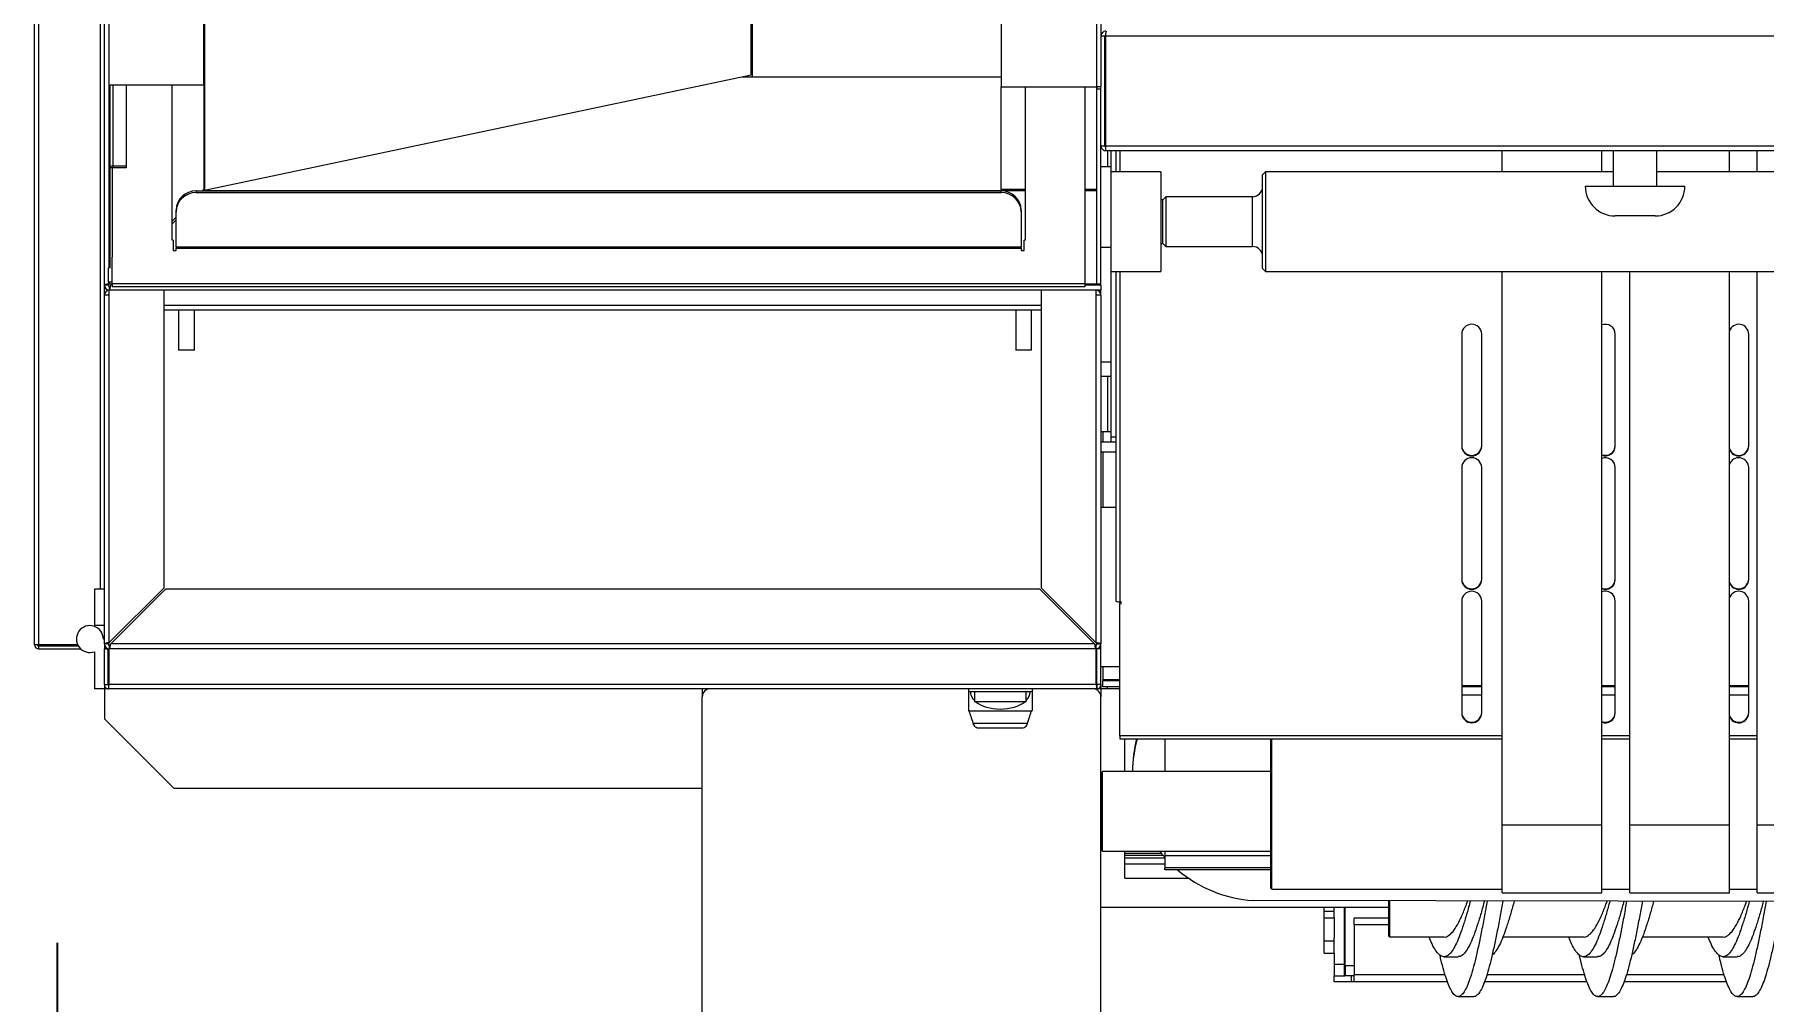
# Model space of a CAD drawing. Extents: x -2187 to 96136, y -11110 to 52208.
# Drawn here: x 15057 to 15924, y 15647 to 16132 of the extents above; entities that cross this region are included whole.
import ezdxf

# ---------------------------------------------------------------- set-up
doc = ezdxf.new("R2010")
doc.units = 0
doc.header["$LTSCALE"] = 1000
doc.header["$MEASUREMENT"] = 0
doc.styles.get("Standard").update_dxf_attribs({"font": 'gbenor.shx', "bigfont": 'gbcbig.shx'})
doc.dimstyles.new('ISO-25', dxfattribs={"dimscale": 70, "dimtxt": 2.5, "dimasz": 2.5, "dimexe": 1.25, "dimexo": 0.625, "dimtad": 1, "dimtxsty": 'Standard', "dimcen": 2.5, "dimadec": 0, "dimazin": 0, "dimtfac": 1, "dimtmove": 0, "dimatfit": 3, "dimfxl": 0, "dimarcsym": 0})

# ---------------------------------------------------------------- blocks, each defined once
blk = doc.blocks.new('*D92')
at = {"color": 0, "lineweight": -2}
for p, q in [((15068.07, 15676.64), (15068.07, 14891.35)), ((19568.07, 15676.64), (19568.07, 14891.35)), ((19393.07, 14978.85), (15243.07, 14978.85))]:
    blk.add_line(p, q, dxfattribs=at)
at = {"color": 0}
for points in [[(15243.07, 15008.02), (15243.07, 14949.69), (15068.07, 14978.85)], [(19393.07, 15008.02), (19393.07, 14949.69), (19568.07, 14978.85)]]:
    blk.add_solid(points, dxfattribs=at)
at = {"layer": 'Defpoints', "color": 0}
for p in [(15068.07, 15720.39), (19568.07, 15720.39), (15068.07, 14978.85)]:
    blk.add_point(p, dxfattribs=at)
at = {"color": 0, "insert": (17315.53, 15110.1), "char_height": 175, "attachment_point": 5}
blk.add_mtext('4500', dxfattribs=at)

msp = doc.modelspace()

# ---------------------------------------------------------------- linework, layer by layer
at = {"color": 7, "linetype": 'Continuous', "lineweight": 15}
for p, q in [((15091.787, 16006.603), (15091.787, 16861.603)), ((15056.787, 15826.103), (15056.787, 16842.103)), ((15058.787, 16842.103), (15058.787, 15826.103)), ((15141.787, 16107.103), (15141.787, 16813.396)), ((15541.787, 16813.603), (15541.787, 16106.103)), ((15589.587, 16813.603), (15589.587, 16106.103)), ((15591.787, 16813.603), (15591.787, 16106.103)), ((15142.092, 16420.766), (15142.092, 16054.103)), ((15416.29, 16112.103), (15416.29, 16420.766)), ((15416.787, 16420.766), (15416.787, 16111.197)), ((15593.787, 16131.603), (15591.787, 16131.603)), ((15593.787, 16076.603), (15593.787, 16131.603)), ((19035.434, 16131.603), (15594.141, 16131.603)), ((15594.141, 16131.603), (15594.141, 16076.603)), ((15416.29, 16112.103), (15142.092, 16054.103)), ((15411.861, 16111.166), (15541.787, 16111.166)), ((15412.007, 16111.197), (15541.787, 16111.197)), ((15412.007, 16111.197), (15416.787, 16111.197)), ((15094.787, 16107.103), (15141.787, 16107.103)), ((15094.787, 16015.143), (15094.787, 16107.103)), ((15102.787, 16107.103), (15102.787, 16066.426)), ((15125.787, 16029.192), (15125.787, 16107.103)), ((15141.787, 16107.103), (15141.787, 16054.81)), ((15541.787, 16106.103), (15589.587, 16106.103)), ((15541.787, 16054.603), (15541.787, 16106.103)), ((15553.787, 16106.103), (15553.787, 16029.192)), ((15583.787, 16106.103), (15583.787, 16007.285)), ((15591.787, 16106.103), (15589.587, 16106.103)), ((15589.787, 16106.103), (15589.787, 16105.103)), ((15589.787, 16007.103), (15589.787, 16105.103)), ((15589.787, 16105.103), (15591.787, 16105.103)), ((15591.787, 16105.103), (15591.787, 16106.103)), ((15591.787, 16007.103), (15591.787, 16105.103)), ((15591.787, 16076.603), (15593.787, 16076.603)), ((15594.141, 16076.603), (19035.434, 16076.603)), ((19035.287, 16074.103), (15594.287, 16074.103)), ((15596.787, 16074.103), (15596.787, 16066.057)), ((15599.325, 16074.103), (15599.325, 16063.557)), ((15793.08, 16063.557), (15793.08, 16074.103)), ((15843.08, 16063.557), (15843.08, 16074.103)), ((15848.787, 16074.103), (15848.787, 16056.377)), ((15870.787, 16056.377), (15870.787, 16074.103)), ((15907.08, 16063.557), (15907.08, 16074.103)), ((15921.08, 16063.557), (15921.08, 16074.103)), ((15095.787, 16065.55), (15094.787, 16065.55)), ((15095.787, 16065.55), (15095.787, 16020.752)), ((15102.787, 16066.426), (15095.987, 16066.426)), ((15095.987, 16065.462), (15095.987, 16066.426)), ((15102.787, 16065.462), (15095.987, 16065.462)), ((15102.787, 16066.426), (15102.787, 16065.462)), ((15596.787, 16066.057), (15591.787, 16066.057)), ((15596.787, 16066.057), (15596.787, 16025.777)), ((15621.787, 16063.557), (15596.787, 16063.557)), ((15621.787, 16063.557), (15621.787, 16062.635)), ((15621.787, 16062.635), (15621.787, 16013.557)), ((15674.387, 16063.557), (15672.887, 16062.057)), ((15672.887, 16015.057), (15672.887, 16062.057)), ((15848.787, 16063.557), (15674.387, 16063.557)), ((15674.387, 16063.557), (15674.387, 16013.557)), ((15834.787, 16056.377), (15884.787, 16056.377)), ((18758.787, 16063.557), (15870.787, 16063.557)), ((15137.787, 16053.927), (15137.787, 16053.09)), ((15137.787, 16053.927), (15541.787, 16053.927)), ((15137.787, 16053.09), (15541.787, 16053.09)), ((15140.904, 16053.927), (15141.787, 16054.81)), ((15141.787, 16054.103), (15141.787, 16054.81)), ((15142.494, 16054.103), (15141.787, 16054.103)), ((15142.494, 16054.103), (15142.318, 16053.927)), ((15142.494, 16054.103), (15553.787, 16054.103)), ((15553.787, 16054.603), (15541.787, 16054.603)), ((15541.787, 16054.603), (15541.787, 16054.103)), ((15541.787, 16053.09), (15541.787, 16053.927)), ((15589.587, 16054.603), (15583.787, 16054.603)), ((15583.787, 16054.103), (15589.787, 16054.103)), ((15589.587, 16054.603), (15589.787, 16054.603)), ((15622.887, 16049.557), (15621.787, 16049.557)), ((15624.387, 16051.057), (15622.887, 16049.557)), ((15622.887, 16027.557), (15622.887, 16049.557)), ((15667.887, 16051.057), (15624.387, 16051.057)), ((15624.387, 16051.057), (15624.387, 16026.057)), ((15125.787, 16038.81), (15127.787, 16040.81)), ((15127.787, 16039.396), (15125.787, 16037.396)), ((15127.787, 16043.487), (15127.787, 16044.324)), ((15127.787, 16025.673), (15127.787, 16043.487)), ((15551.787, 16044.324), (15551.787, 16043.487)), ((15551.787, 16043.487), (15551.787, 16025.673)), ((15869.787, 16041.377), (15849.787, 16041.377)), ((15126.287, 16029.192), (15125.787, 16029.192)), ((15126.287, 16029.192), (15126.287, 16023.978)), ((15126.287, 16023.978), (15127.787, 16023.978)), ((15551.787, 16025.673), (15127.787, 16025.673)), ((15127.787, 16025.673), (15127.787, 16025.293)), ((15127.787, 16023.978), (15127.787, 16025.293)), ((15127.787, 16025.293), (15551.787, 16025.293)), ((15551.787, 16025.293), (15551.787, 16025.673)), ((15551.787, 16025.293), (15551.787, 16023.978)), ((15551.787, 16023.978), (15553.287, 16023.978)), ((15553.287, 16023.978), (15553.287, 16029.192)), ((15553.787, 16029.192), (15553.287, 16029.192)), ((15591.787, 16025.777), (15596.787, 16025.777)), ((15596.787, 16025.777), (15596.787, 15968.214)), ((15621.787, 16027.557), (15622.887, 16027.557)), ((15622.887, 16027.557), (15624.387, 16026.057)), ((15624.387, 16026.057), (15667.887, 16026.057)), ((15093.787, 16015.3), (15093.787, 16008.308)), ((15095.787, 16007.285), (15095.787, 16020.752)), ((15596.787, 16013.557), (15621.787, 16013.557)), ((15599.325, 16013.557), (15599.325, 15848.041)), ((15672.887, 16015.057), (15674.387, 16013.557)), ((15674.387, 16013.557), (18961.387, 16013.557)), ((15793.08, 15735.621), (15793.08, 16013.557)), ((15843.08, 15735.621), (15843.08, 16013.557)), ((15857.08, 15735.621), (15857.08, 16013.557)), ((15907.08, 15735.621), (15907.08, 16013.557)), ((15921.08, 15735.621), (15921.08, 16013.557)), ((15093.787, 16006.603), (15091.787, 16006.603)), ((15091.787, 16001.603), (15091.787, 16006.603)), ((15093.787, 16008.308), (15095.787, 16008.308)), ((15094.462, 16007.485), (15094.287, 16007.31)), ((15094.287, 16006.103), (15094.287, 16004.103)), ((15094.287, 16001.603), (15094.287, 16004.103)), ((15121.787, 16004.103), (15094.287, 16004.103)), ((15094.994, 16006.603), (15095.494, 16007.103)), ((15095.548, 16007.157), (15095.494, 16007.103)), ((15095.787, 16007.103), (15095.494, 16007.103)), ((15583.787, 16007.285), (15095.787, 16007.285)), ((15095.787, 16007.285), (15095.787, 16005.839)), ((15583.787, 16005.839), (15095.787, 16005.839)), ((15121.787, 15854.81), (15121.787, 16004.103)), ((15561.787, 16004.103), (15121.787, 16004.103)), ((15589.287, 16004.103), (15561.787, 16004.103)), ((15561.787, 16004.103), (15561.787, 15854.81)), ((15583.787, 16007.285), (15583.787, 16005.839)), ((15591.787, 16007.103), (15583.787, 16007.103)), ((15589.287, 16004.103), (15589.287, 16001.603)), ((15591.787, 16004.103), (15589.287, 16004.103)), ((15591.787, 16006.603), (15591.787, 16007.103)), ((15591.787, 16006.603), (15591.787, 16004.103)), ((15591.787, 16001.603), (15591.787, 16004.103)), ((15091.787, 15826.603), (15091.787, 16001.603)), ((15094.287, 16001.603), (15091.787, 16001.603)), ((15094.287, 15827.31), (15094.287, 16001.603)), ((15589.287, 16001.603), (15589.287, 15827.31)), ((15591.787, 16001.603), (15589.287, 16001.603)), ((15591.787, 16001.603), (15591.787, 15826.603)), ((15561.787, 15994.103), (15121.787, 15994.103)), ((15129.037, 15994.103), (15129.037, 15974.103)), ((15137.037, 15974.103), (15137.037, 15994.103)), ((15549.037, 15994.103), (15549.037, 15974.103)), ((15557.037, 15974.103), (15557.037, 15994.103)), ((15772.825, 15982.066), (15772.825, 15925.932)), ((15782.825, 15925.932), (15782.825, 15982.066)), ((15849.825, 15925.932), (15849.825, 15982.066)), ((15916.825, 15925.932), (15916.825, 15982.066)), ((15137.037, 15974.103), (15129.037, 15974.103)), ((15557.037, 15974.103), (15549.037, 15974.103)), ((15591.787, 15968.214), (15596.787, 15968.214)), ((15591.787, 15960.988), (15596.787, 15960.988)), ((15596.787, 15968.214), (15596.787, 15960.988)), ((15596.787, 15960.988), (15596.787, 15930.603)), ((15595.087, 15933.103), (15591.787, 15933.103)), ((15591.787, 15928.103), (15599.325, 15928.103)), ((15592.787, 15933.103), (15592.787, 15928.103)), ((15596.787, 15933.103), (15595.087, 15933.103)), ((15596.787, 15930.603), (15596.787, 15928.103)), ((15591.787, 15923.103), (15599.325, 15923.103)), ((15592.787, 15923.103), (15592.787, 15895.103)), ((15772.825, 15915.099), (15772.825, 15858.965)), ((15782.825, 15858.965), (15782.825, 15915.099)), ((15849.825, 15858.965), (15849.825, 15915.099)), ((15916.825, 15858.965), (15916.825, 15915.099)), ((15599.325, 15895.103), (15591.787, 15895.103)), ((15086.787, 15854.103), (15086.787, 15836.103)), ((15091.787, 15854.103), (15086.787, 15854.103)), ((15121.787, 15854.81), (15094.287, 15827.31)), ((15094.994, 15826.603), (15122.494, 15854.103)), ((15561.08, 15854.103), (15122.494, 15854.103)), ((15561.08, 15854.103), (15588.58, 15826.603)), ((15589.287, 15827.31), (15561.787, 15854.81)), ((15601.975, 15847.711), (15601.225, 15847.711)), ((15601.975, 15846.972), (15601.975, 15847.711)), ((15772.825, 15848.132), (15772.825, 15791.998)), ((15782.825, 15791.998), (15782.825, 15848.132)), ((15849.825, 15791.998), (15849.825, 15848.132)), ((15916.825, 15791.998), (15916.825, 15848.132)), ((15601.325, 15847.233), (15601.325, 15846.972)), ((15601.975, 15847.233), (15601.325, 15847.233)), ((15601.325, 15846.972), (15601.975, 15846.972)), ((15601.325, 15780.574), (15601.325, 15846.972)), ((15086.787, 15836.103), (15086.787, 15835.467)), ((15086.787, 15836.103), (15091.787, 15836.103)), ((15058.287, 15826.103), (15056.787, 15826.103)), ((15058.787, 15826.103), (15058.287, 15826.103)), ((15078.491, 15826.103), (15058.787, 15826.103)), ((15058.787, 15825.603), (15058.787, 15824.103)), ((15058.787, 15825.603), (15078.766, 15825.603)), ((15058.787, 15824.103), (15080.003, 15824.103)), ((15086.787, 15822.739), (15086.787, 15804.103)), ((15091.787, 15829.103), (15091.287, 15829.103)), ((15091.787, 15826.603), (15091.787, 15824.103)), ((15093.787, 15826.603), (15091.787, 15826.603)), ((15091.787, 15806.203), (15091.787, 15824.103)), ((15091.787, 15824.103), (15093.787, 15824.103)), ((15093.787, 15806.203), (15093.787, 15824.103)), ((15589.434, 15824.103), (15094.141, 15824.103)), ((15094.141, 15806.203), (15094.141, 15824.103)), ((15094.287, 15826.103), (15094.287, 15824.103)), ((15588.58, 15826.603), (15094.994, 15826.603)), ((15589.287, 15826.103), (15589.287, 15824.103)), ((15589.434, 15806.203), (15589.434, 15824.103)), ((15589.787, 15826.603), (15591.787, 15826.603)), ((15589.787, 15806.203), (15589.787, 15824.103)), ((15591.787, 15824.103), (15589.787, 15824.103)), ((15591.787, 15824.103), (15591.787, 15826.603)), ((15591.787, 15806.203), (15591.787, 15824.103)), ((15601.325, 15815.103), (15591.787, 15815.103)), ((15592.787, 15815.103), (15592.787, 15808.603)), ((15091.787, 15804.103), (15086.787, 15804.103)), ((15091.787, 15806.203), (15091.787, 15804.103)), ((15091.787, 15806.203), (15093.787, 15806.203)), ((15091.787, 15804.103), (15091.787, 15789.103)), ((15093.887, 15804.103), (15091.787, 15804.103)), ((15093.887, 15806.103), (15093.887, 15804.103)), ((15589.687, 15804.103), (15093.887, 15804.103)), ((15589.434, 15806.203), (15094.141, 15806.203)), ((15391.787, 15804.103), (15391.787, 15800.103)), ((15525.287, 15804.103), (15525.287, 15802.603)), ((15557.287, 15804.103), (15557.287, 15802.603)), ((15589.687, 15806.103), (15589.687, 15804.103)), ((15591.787, 15804.103), (15589.687, 15804.103)), ((15591.787, 15806.203), (15589.787, 15806.203)), ((15591.787, 15806.203), (15591.787, 15804.103)), ((15601.325, 15804.103), (15591.787, 15804.103)), ((15591.787, 15804.103), (15591.787, 15800.103)), ((15592.787, 15808.603), (15592.787, 15808.103)), ((15592.787, 15805.103), (15592.787, 15808.103)), ((15601.325, 15808.103), (15592.787, 15808.103)), ((15601.325, 15805.103), (15592.787, 15805.103)), ((15782.825, 15805.103), (15772.825, 15805.103)), ((15849.825, 15805.103), (15843.08, 15805.103)), ((15916.825, 15805.103), (15907.08, 15805.103)), ((15391.787, 15584.103), (15391.787, 15800.103)), ((15557.287, 15802.603), (15525.287, 15802.603)), ((15525.287, 15802.603), (15525.287, 15793.219)), ((15528.287, 15802.603), (15528.287, 15797.603)), ((15554.287, 15797.603), (15528.287, 15797.603)), ((15554.287, 15797.603), (15554.287, 15802.603)), ((15557.287, 15802.603), (15557.287, 15793.219)), ((15591.787, 15584.103), (15591.787, 15800.103)), ((15126.787, 15754.103), (15091.787, 15789.103)), ((15525.524, 15793.103), (15525.487, 15793.103)), ((15525.524, 15793.103), (15557.05, 15793.103)), ((15527.566, 15786.927), (15555.009, 15786.927)), ((15557.087, 15793.103), (15557.05, 15793.103)), ((15530.598, 15784.504), (15551.977, 15784.504)), ((15601.325, 15780.574), (15601.325, 15779.004)), ((15601.325, 15779.004), (15793.08, 15779.004)), ((15603.787, 15762.603), (15603.787, 15779.004)), ((15623.787, 15779.004), (15623.787, 15762.603)), ((15677.087, 15725.004), (15677.087, 15779.004)), ((15677.587, 15724.776), (15677.587, 15779.004)), ((15843.08, 15779.004), (15857.08, 15779.004)), ((15907.08, 15779.004), (15921.08, 15779.004)), ((15592.587, 15762.603), (15592.087, 15762.103)), ((15592.087, 15733.689), (15592.087, 15762.103)), ((15677.087, 15762.603), (15592.587, 15762.603)), ((15592.587, 15733.461), (15592.587, 15762.603)), ((15607.64, 15762.904), (15607.64, 15762.603)), ((15391.787, 15754.103), (15126.787, 15754.103)), ((15592.087, 15755.103), (15591.787, 15755.103)), ((15843.08, 15735.621), (15793.08, 15735.621)), ((15793.08, 15701.74), (15793.08, 15735.621)), ((15843.08, 15701.74), (15843.08, 15735.621)), ((15907.08, 15735.621), (15857.08, 15735.621)), ((15857.08, 15701.74), (15857.08, 15735.621)), ((15907.08, 15701.74), (15907.08, 15735.621)), ((15971.08, 15735.621), (15921.08, 15735.621)), ((15921.08, 15701.74), (15921.08, 15735.621)), ((15591.787, 15730.103), (15592.087, 15730.103)), ((15592.087, 15723.103), (15592.087, 15733.689)), ((15592.587, 15722.603), (15592.587, 15733.461)), ((15592.087, 15723.103), (15592.587, 15722.603)), ((15592.587, 15722.603), (15677.087, 15722.603)), ((15603.787, 15721.58), (15603.787, 15722.603)), ((15603.787, 15720.677), (15603.787, 15721.58)), ((15603.787, 15719.369), (15603.787, 15720.677)), ((15603.787, 15716.206), (15603.787, 15719.369)), ((15623.787, 15722.603), (15623.787, 15720.25)), ((15623.787, 15720.25), (15623.787, 15714.313)), ((15677.087, 15704.103), (15677.087, 15725.004)), ((15677.587, 15703.603), (15677.587, 15724.776)), ((15603.787, 15709.076), (15603.787, 15716.206)), ((15603.787, 15709.076), (15635.73, 15709.076)), ((15677.087, 15714.313), (15623.787, 15714.313)), ((15623.787, 15713.253), (15623.787, 15714.313)), ((15677.087, 15713.253), (15623.787, 15713.253)), ((15677.087, 15704.103), (15677.587, 15703.603)), ((15677.587, 15703.603), (15793.08, 15703.603)), ((15793.08, 15701.74), (15843.08, 15701.74)), ((15843.08, 15703.603), (15857.08, 15703.603)), ((15857.08, 15701.74), (15907.08, 15701.74)), ((15907.08, 15703.603), (15921.08, 15703.603)), ((15921.08, 15701.74), (15971.08, 15701.74)), ((15591.787, 15694.603), (15736.087, 15694.603)), ((17240.224, 15695.167), (15668.101, 15697.841)), ((15703.787, 15692.511), (15703.787, 15694.603)), ((15703.787, 15692.511), (15708.787, 15692.511)), ((15703.787, 15689.167), (15703.787, 15692.511)), ((15708.787, 15692.511), (15708.787, 15694.603)), ((15708.787, 15689.167), (15708.787, 15692.511)), ((15713.787, 15694.603), (15713.787, 15665.998)), ((15736.087, 15697.725), (15736.087, 15680.103)), ((15736.587, 15697.725), (15736.587, 15679.603)), ((15703.787, 15689.167), (15708.787, 15689.167)), ((15703.787, 15677.624), (15703.787, 15689.167)), ((15708.787, 15689.167), (15708.787, 15679.075)), ((15736.087, 15689.106), (15718.787, 15689.106)), ((15718.787, 15685.606), (15718.787, 15689.106)), ((15718.787, 15685.606), (15718.787, 15660.606)), ((15703.787, 15677.624), (15708.787, 15677.624)), ((15703.787, 15671.452), (15703.787, 15677.624)), ((15708.787, 15677.624), (15708.787, 15679.075)), ((15708.787, 15671.452), (15708.787, 15677.624)), ((15736.087, 15680.103), (15736.587, 15679.603)), ((15736.587, 15679.603), (15763.955, 15679.603)), ((15793.468, 15679.603), (15833.955, 15679.603)), ((15863.468, 15679.603), (15903.955, 15679.603)), ((15703.787, 15671.452), (15708.787, 15671.452)), ((15708.787, 15671.452), (15708.787, 15665.998)), ((15708.787, 15665.998), (15713.787, 15665.998)), ((15708.787, 15665.998), (15708.787, 15660.103)), ((15713.787, 15665.998), (15713.787, 15660.103)), ((15763.954, 15669.679), (15771.012, 15669.679)), ((15833.954, 15669.679), (15841.012, 15669.679)), ((15903.954, 15669.679), (15911.012, 15669.679)), ((15708.787, 15657.106), (15708.787, 15660.103)), ((15708.787, 15660.103), (15713.787, 15660.103)), ((15717.287, 15657.106), (15708.787, 15657.106)), ((15713.787, 15660.126), (15714.117, 15660.106)), ((15717.287, 15660.106), (15713.787, 15660.106)), ((15718.787, 15665.103), (15714.287, 15665.103)), ((15717.287, 15660.106), (15717.287, 15657.106)), ((15718.787, 15660.106), (15717.287, 15660.106)), ((15718.787, 15660.103), (15717.287, 15660.103)), ((15718.787, 15657.106), (15717.287, 15657.106)), ((15718.787, 15657.106), (15718.787, 15660.606)), ((15765.665, 15657.106), (15718.787, 15657.106)), ((15835.665, 15657.106), (15784.233, 15657.106)), ((15905.665, 15657.106), (15854.233, 15657.106)), ((15771.012, 15649.679), (15778.897, 15649.679)), ((15841.012, 15649.679), (15848.897, 15649.679)), ((15911.012, 15649.679), (15918.897, 15649.679))]:
    msp.add_line(p, q, dxfattribs=at)
at = {"color": 8, "linetype": 'Continuous', "lineweight": 15}
for p, q in [((15094.287, 16015.143), (15094.287, 16860.896)), ((15089.787, 15854.103), (15089.787, 16842.103)), ((15095.987, 16107.103), (15095.987, 16066.426)), ((15589.587, 16106.103), (15589.587, 16054.603)), ((15595.087, 16074.103), (15595.087, 16066.057)), ((15601.225, 16074.103), (15601.225, 16063.557)), ((15667.887, 16026.057), (15667.887, 16051.057)), ((15601.225, 16013.557), (15601.225, 15847.711)), ((15094.287, 16007.31), (15094.287, 16007.585)), ((15095.787, 16006.603), (15094.994, 16006.603)), ((15591.787, 16006.603), (15583.787, 16006.603)), ((15561.787, 15996.503), (15121.787, 15996.503)), ((15595.087, 15960.988), (15595.087, 15933.103)), ((15596.787, 15930.603), (15599.325, 15930.603)), ((15601.325, 15808.603), (15592.787, 15808.603)), ((15594.987, 15805.103), (15594.987, 15804.103)), ((15782.825, 15805.603), (15772.825, 15805.603)), ((15849.825, 15805.603), (15843.08, 15805.603)), ((15916.825, 15805.603), (15907.08, 15805.603)), ((15782.825, 15800.995), (15772.825, 15800.995)), ((15849.825, 15800.995), (15843.08, 15800.995)), ((15916.825, 15800.995), (15907.08, 15800.995)), ((15793.08, 15780.574), (15601.325, 15780.574)), ((15857.08, 15780.574), (15843.08, 15780.574)), ((15921.08, 15780.574), (15907.08, 15780.574)), ((15603.787, 15721.58), (15622.105, 15721.58)), ((15603.787, 15720.677), (15622.856, 15720.677)), ((15603.787, 15719.369), (15623.787, 15719.369)), ((15677.087, 15720.25), (15623.787, 15720.25)), ((15603.787, 15716.206), (15623.787, 15716.206)), ((15714.287, 15665.103), (15714.287, 15694.603)), ((15736.087, 15685.606), (15718.787, 15685.606)), ((15714.287, 15665.103), (15714.287, 15660.106)), ((15764.489, 15660.606), (15718.787, 15660.606)), ((15834.489, 15660.606), (15785.42, 15660.606)), ((15904.489, 15660.606), (15855.42, 15660.606))]:
    msp.add_line(p, q, dxfattribs=at)
at = {"color": 7, "linetype": 'Continuous', "lineweight": 15, "flags": 128}
for points in [[(15095.987, 16065.462), (15095.948, 16065.46), (15095.911, 16065.455), (15095.876, 16065.446), (15095.846, 16065.434), (15095.821, 16065.419), (15095.802, 16065.403), (15095.791, 16065.385), (15095.787, 16065.366)], [(15093.787, 16008.308), (15093.835, 16008.073), (15093.978, 16007.847), (15094.209, 16007.638), (15094.519, 16007.456), (15094.898, 16007.306), (15095.331, 16007.195), (15095.787, 16007.128)], [(15621.286, 15722.603), (15622.051, 15721.647), (15623.787, 15719.603)]]:
    msp.add_lwpolyline(points, dxfattribs=at)
at = {"color": 7, "linetype": 'Continuous', "lineweight": 15}
for centre, radius, start, end in [((15095.957, 16062.358), 4.068, 89.567171, 106.704834), ((15667.887, 16056.057), 5, 270, 0), ((15849.787, 16056.377), 15, 180, 270), ((15869.787, 16056.377), 15, 270, 0), ((15137.593, 16044.121), 9.808, 88.863289, 178.816288), ((15137.593, 16043.284), 9.808, 88.863289, 178.816288), ((15541.982, 16044.121), 9.808, 1.183712, 91.136711), ((15541.982, 16043.284), 9.808, 1.183712, 91.136711), ((15667.887, 16021.057), 5, 0, 90), ((15094.287, 16006.603), 2.5, 180, 270), ((15094.287, 16001.603), 2.5, 90, 180), ((15094.287, 16006.603), 0.5, 180, 270), ((15589.287, 16001.603), 2.5, 0, 90), ((15094.287, 16001.603), 0.5, 90, 180), ((15589.287, 16001.603), 0.5, 0, 90), ((15777.825, 15982.008), 5, 0.668432, 179.331568), ((15844.83, 15982.002), 4.995, 0.740265, 110.509165), ((15911.818, 15981.998), 5.007, 0.773374, 161.134015), ((15777.825, 15926.251), 5, 180.668432, 359.331568), ((15777.825, 15925.99), 5, 180.668432, 359.331568), ((15844.83, 15926.257), 4.995, 249.490835, 359.259735), ((15844.84, 15925.982), 4.985, 249.32244, 359.428131), ((15911.818, 15926.26), 5.007, 198.865985, 359.226626), ((15911.818, 15926), 5.007, 198.865985, 359.226626), ((15777.825, 15915.041), 5, 0.668432, 179.331568), ((15844.83, 15915.035), 4.995, 0.740265, 110.509165), ((15911.818, 15915.032), 5.007, 0.773374, 161.134015), ((15777.825, 15859.284), 5, 180.668432, 359.331568), ((15777.825, 15859.023), 5, 180.668432, 359.331568), ((15844.83, 15859.29), 4.995, 249.490835, 359.259735), ((15844.84, 15859.015), 4.985, 249.32244, 359.428131), ((15911.818, 15859.293), 5.007, 198.865985, 359.226626), ((15911.818, 15859.033), 5.007, 198.865985, 359.226626), ((15600.765, 15850.694), 3.018, 241.518387, 278.779461), ((15777.825, 15848.074), 5, 0.668432, 179.331568), ((15844.83, 15848.068), 4.995, 0.740265, 110.509165), ((15911.818, 15848.065), 5.007, 0.773374, 161.134015), ((15084.537, 15829.103), 6.75, 0, 289.471221), ((15058.787, 15826.103), 2, 180, 270), ((15058.787, 15826.103), 0.5, 180, 270), ((15094.287, 15826.603), 2.5, 180, 270), ((15094.287, 15826.603), 0.5, 180, 270), ((15589.287, 15826.603), 2.5, 270, 0), ((15589.287, 15826.603), 0.5, 270, 0), ((15395.787, 15800.103), 4, 90, 180), ((15587.787, 15800.103), 4, 0, 90), ((15777.825, 15792.317), 5, 180.668432, 359.331568), ((15777.825, 15792.056), 5, 180.668432, 359.331568), ((15844.83, 15792.323), 4.995, 249.490835, 359.259735), ((15844.84, 15792.048), 4.985, 249.32244, 359.428131), ((15911.818, 15792.326), 5.007, 198.865985, 359.226626), ((15911.818, 15792.066), 5.007, 198.865985, 359.226626), ((15671.439, 15762.902), 63.798, 165.380376, 179.997846), ((15671.442, 15762.066), 63.802, 164.6045, 179.517666), ((15672.599, 15763.039), 65.353, 229.622654, 266.053019), ((15714.287, 15665.603), 0.5, 180, 270)]:
    msp.add_arc(centre, radius, start, end, dxfattribs=at)
for centre, major_axis, start_param, end_param in [((15541.287, 15802.603), (-15, 0), 0, 0.5223148), ((15541.287, 15802.603), (-15, 0), 0.6154797, 2.5261129), ((15541.287, 15802.603), (15, 0), -0.5223148, 0), ((15525.487, 15793.219), (-0.2, 0), 0, 1.5707963), ((15557.087, 15793.219), (0.2, 0), 4.712389, 6.2831853)]:
    msp.add_ellipse(centre, major_axis=major_axis, ratio=0.5773503, start_param=start_param, end_param=end_param, dxfattribs=at)
for points in [[(15594.287, 16134.103), (15593.96, 16134.066), (15593.304, 16133.99), (15592.478, 16133.412), (15591.9, 16132.586), (15591.825, 16131.931), (15591.787, 16131.603)], [(15594.141, 16131.603), (15594.182, 16131.931), (15594.266, 16132.586), (15594.391, 16133.412), (15594.516, 16133.99), (15594.599, 16134.066), (15594.641, 16134.103)], [(15594.287, 16132.103), (15594.222, 16132.096), (15594.091, 16132.081), (15593.925, 16131.965), (15593.81, 16131.8), (15593.795, 16131.669), (15593.787, 16131.603)], [(15591.787, 16076.603), (15591.825, 16076.276), (15591.9, 16075.62), (15592.478, 16074.794), (15593.304, 16074.216), (15593.96, 16074.141), (15594.287, 16074.103)], [(15593.787, 16076.603), (15593.795, 16076.538), (15593.81, 16076.407), (15593.925, 16076.241), (15594.091, 16076.126), (15594.222, 16076.111), (15594.287, 16076.103)], [(15594.287, 16074.103), (15594.275, 16074.141), (15594.251, 16074.216), (15594.214, 16074.794), (15594.177, 16075.62), (15594.153, 16076.276), (15594.141, 16076.603)], [(15094.287, 16007.31), (15094.222, 16007.251), (15094.091, 16007.134), (15093.925, 16006.957), (15093.81, 16006.78), (15093.795, 16006.662), (15093.787, 16006.603)], [(15094.287, 16006.103), (15094.346, 16006.111), (15094.464, 16006.126), (15094.641, 16006.241), (15094.818, 16006.407), (15094.935, 16006.538), (15094.994, 16006.603)], [(15094.287, 15827.31), (15094.222, 15827.251), (15094.091, 15827.134), (15093.925, 15826.957), (15093.81, 15826.78), (15093.795, 15826.662), (15093.787, 15826.603)], [(15094.287, 15826.103), (15094.346, 15826.111), (15094.464, 15826.126), (15094.641, 15826.241), (15094.818, 15826.407), (15094.935, 15826.538), (15094.994, 15826.603)], [(15588.58, 15826.603), (15588.639, 15826.538), (15588.757, 15826.407), (15588.934, 15826.241), (15589.11, 15826.126), (15589.228, 15826.111), (15589.287, 15826.103)], [(15589.787, 15826.603), (15589.78, 15826.662), (15589.765, 15826.78), (15589.649, 15826.957), (15589.484, 15827.134), (15589.353, 15827.251), (15589.287, 15827.31)], [(15091.787, 15806.203), (15091.819, 15805.928), (15091.882, 15805.378), (15092.368, 15804.684), (15093.062, 15804.198), (15093.612, 15804.135), (15093.887, 15804.103)], [(15093.787, 15806.203), (15093.789, 15806.19), (15093.792, 15806.164), (15093.815, 15806.131), (15093.848, 15806.108), (15093.874, 15806.105), (15093.887, 15806.103)], [(15093.887, 15804.103), (15093.908, 15804.135), (15093.951, 15804.198), (15094.014, 15804.684), (15094.077, 15805.378), (15094.12, 15805.928), (15094.141, 15806.203)], [(15093.887, 15806.103), (15093.908, 15806.105), (15093.951, 15806.108), (15094.014, 15806.131), (15094.077, 15806.164), (15094.12, 15806.19), (15094.141, 15806.203)], [(15589.434, 15806.203), (15589.455, 15805.928), (15589.497, 15805.378), (15589.56, 15804.684), (15589.624, 15804.198), (15589.666, 15804.135), (15589.687, 15804.103)], [(15589.434, 15806.203), (15589.455, 15806.19), (15589.497, 15806.164), (15589.56, 15806.131), (15589.624, 15806.108), (15589.666, 15806.105), (15589.687, 15806.103)], [(15589.687, 15804.103), (15589.962, 15804.135), (15590.513, 15804.198), (15591.207, 15804.684), (15591.693, 15805.378), (15591.756, 15805.928), (15591.787, 15806.203)], [(15589.687, 15806.103), (15589.7, 15806.105), (15589.727, 15806.108), (15589.76, 15806.131), (15589.783, 15806.164), (15589.786, 15806.19), (15589.787, 15806.203)]]:
    msp.add_open_spline(points, degree=3, dxfattribs=at)
for points, knots in [([(15094.287, 16007.31), (15094.002, 16007.259), (15093.43, 16007.156), (15092.672, 16007.002), (15092.106, 16006.847), (15091.824, 16006.714), (15091.797, 16006.633), (15091.787, 16006.603)], [0, 0, 0, 0, 0.2181749, 0.4363498, 0.6545151, 0.8726803, 1, 1, 1, 1]), ([(15094.287, 16004.103), (15094.339, 16004.132), (15094.442, 16004.189), (15094.596, 16004.634), (15094.75, 16005.286), (15094.883, 16005.986), (15094.964, 16006.437), (15094.994, 16006.603)], [0, 0, 0, 0, 0.2181749, 0.4363498, 0.6545151, 0.8726803, 1, 1, 1, 1]), ([(15094.287, 15827.31), (15094.002, 15827.259), (15093.43, 15827.156), (15092.672, 15827.002), (15092.106, 15826.847), (15091.824, 15826.714), (15091.797, 15826.633), (15091.787, 15826.603)], [0, 0, 0, 0, 0.2181749, 0.4363498, 0.6545151, 0.8726803, 1, 1, 1, 1]), ([(15094.287, 15824.103), (15094.339, 15824.132), (15094.442, 15824.189), (15094.596, 15824.634), (15094.75, 15825.286), (15094.883, 15825.986), (15094.964, 15826.437), (15094.994, 15826.603)], [0, 0, 0, 0, 0.2181749, 0.4363498, 0.6545151, 0.8726803, 1, 1, 1, 1]), ([(15588.58, 15826.603), (15588.632, 15826.318), (15588.734, 15825.746), (15588.889, 15824.988), (15589.043, 15824.422), (15589.176, 15824.14), (15589.257, 15824.113), (15589.287, 15824.103)], [0, 0, 0, 0, 0.2181749, 0.4363498, 0.6545151, 0.8726803, 1, 1, 1, 1]), ([(15591.787, 15826.603), (15591.759, 15826.655), (15591.702, 15826.758), (15591.257, 15826.912), (15590.604, 15827.066), (15589.904, 15827.199), (15589.453, 15827.28), (15589.287, 15827.31)], [0, 0, 0, 0, 0.2181749, 0.4363498, 0.6545151, 0.8726803, 1, 1, 1, 1]), ([(15525.524, 15793.103), (15525.654, 15792.707), (15525.916, 15791.901), (15526.663, 15789.937), (15527.212, 15788.105), (15527.566, 15786.927)], [0, 0, 0, 0, 0.2570305, 0.5222537, 1, 1, 1, 1]), ([(15527.566, 15786.927), (15527.692, 15786.551), (15527.943, 15785.801), (15528.681, 15784.975), (15529.585, 15784.557), (15530.311, 15784.519), (15530.598, 15784.504)], [0, 0, 0, 0, 0.2354957, 0.4701003, 0.7910601, 1, 1, 1, 1]), ([(15551.977, 15784.504), (15552.465, 15784.547), (15553.333, 15784.624), (15554.314, 15785.351), (15554.805, 15786.206), (15554.972, 15786.799), (15555.009, 15786.927)], [0, 0, 0, 0, 0.3593504, 0.639725, 0.9220511, 1, 1, 1, 1]), ([(15555.009, 15786.927), (15555.196, 15787.592), (15555.576, 15788.942), (15556.38, 15791.154), (15556.792, 15792.351), (15557.05, 15793.103)], [0, 0, 0, 0, 0.2655345, 0.5386687, 1, 1, 1, 1]), ([(15777.143, 15697.656), (15776.576, 15695.573), (15775.426, 15691.349), (15773.691, 15685.658), (15771.94, 15680.596), (15770.191, 15676.38), (15768.442, 15673.103), (15766.691, 15670.848), (15764.94, 15669.67), (15763.191, 15669.601), (15761.442, 15670.633), (15759.691, 15672.77), (15758.018, 15675.715), (15756.93, 15678.371), (15756.425, 15679.603)], [0, 0, 0, 0, 0.0821273, 0.1666194, 0.2511116, 0.3355607, 0.4200099, 0.504502, 0.5889942, 0.6734433, 0.7578925, 0.8423846, 0.9268768, 1, 1, 1, 1]), ([(15785.563, 15697.641), (15785.125, 15695.191), (15784.2, 15690.026), (15782.791, 15682.62), (15781.33, 15675.487), (15779.874, 15669.028), (15778.415, 15663.349), (15776.955, 15658.546), (15775.5, 15654.702), (15774.038, 15651.884), (15772.581, 15650.139), (15771.125, 15649.496), (15769.663, 15649.968), (15768.208, 15651.545), (15766.748, 15654.204), (15765.289, 15657.884), (15763.833, 15662.583), (15762.678, 15666.857), (15762.011, 15669.793), (15761.831, 15670.587)], [0, 0, 0, 0, 0.0554394, 0.1168725, 0.1783545, 0.2397742, 0.3012339, 0.3626937, 0.4241134, 0.4855954, 0.5470284, 0.6084615, 0.6699435, 0.7313632, 0.7928229, 0.8542827, 0.9157024, 0.9771844, 1, 1, 1, 1]), ([(15763.955, 15679.636), (15763.992, 15679.625), (15764.759, 15679.403), (15766.255, 15680.22), (15768.442, 15682.173), (15770.629, 15685.513), (15772.817, 15689.971), (15774.539, 15694.113), (15775.533, 15696.913), (15775.797, 15697.658)], [0, 0, 0, 0, 0.0094538, 0.194176, 0.3788919, 0.5636029, 0.7483101, 0.9330148, 1, 1, 1, 1]), ([(15784.197, 15697.644), (15783.631, 15695.565), (15782.482, 15691.345), (15780.748, 15685.659), (15778.997, 15680.595), (15777.248, 15676.383), (15775.499, 15673.094), (15773.748, 15670.88), (15772.251, 15669.743), (15771.339, 15669.796), (15771.01, 15669.815)], [0, 0, 0, 0, 0.1287834, 0.2615347, 0.394286, 0.5269697, 0.6596534, 0.7924047, 0.925156, 1, 1, 1, 1]), ([(15793.446, 15697.628), (15793.009, 15695.182), (15792.085, 15690.022), (15790.677, 15682.62), (15789.215, 15675.487), (15787.76, 15669.028), (15786.3, 15663.349), (15784.841, 15658.545), (15783.385, 15654.708), (15781.924, 15651.864), (15780.467, 15650.214), (15779.459, 15649.524), (15778.935, 15649.705), (15778.897, 15649.718)], [0, 0, 0, 0, 0.0902587, 0.19046, 0.2907411, 0.3909206, 0.4911654, 0.5914102, 0.6915897, 0.7918708, 0.8920721, 0.9922733, 1, 1, 1, 1]), ([(15799.132, 15697.618), (15798.569, 15695.549), (15797.423, 15691.337), (15795.691, 15685.658), (15793.94, 15680.599), (15792.191, 15676.368), (15790.442, 15673.15), (15789.075, 15671.217), (15788.291, 15670.746), (15788.091, 15670.626)], [0, 0, 0, 0, 0.1531658, 0.3117082, 0.4702505, 0.6287121, 0.7871737, 0.9457161, 1, 1, 1, 1]), ([(15847.11, 15697.537), (15846.554, 15695.495), (15845.415, 15691.311), (15843.691, 15685.659), (15841.94, 15680.596), (15840.191, 15676.38), (15838.442, 15673.103), (15836.691, 15670.848), (15834.94, 15669.67), (15833.191, 15669.601), (15831.442, 15670.633), (15829.691, 15672.77), (15828.018, 15675.715), (15826.93, 15678.371), (15826.425, 15679.603)], [0, 0, 0, 0, 0.0806635, 0.1652904, 0.2499174, 0.3345012, 0.419085, 0.5037119, 0.5883388, 0.6729226, 0.7575064, 0.8421333, 0.9267602, 1, 1, 1, 1]), ([(15855.542, 15697.522), (15855.11, 15695.113), (15854.193, 15689.988), (15852.791, 15682.621), (15851.33, 15675.487), (15849.874, 15669.028), (15848.415, 15663.349), (15846.955, 15658.546), (15845.5, 15654.702), (15844.038, 15651.884), (15842.581, 15650.139), (15841.125, 15649.496), (15839.663, 15649.968), (15838.208, 15651.545), (15836.748, 15654.204), (15835.289, 15657.884), (15833.833, 15662.583), (15832.678, 15666.857), (15832.011, 15669.793), (15831.831, 15670.587)], [0, 0, 0, 0, 0.0545825, 0.1160713, 0.1776091, 0.2390845, 0.3006, 0.3621155, 0.4235909, 0.4851287, 0.5466175, 0.6081063, 0.6696441, 0.7311195, 0.792635, 0.8541505, 0.9156259, 0.9771637, 1, 1, 1, 1]), ([(15833.955, 15679.636), (15833.992, 15679.625), (15834.759, 15679.403), (15836.255, 15680.22), (15838.442, 15682.173), (15840.629, 15685.512), (15842.817, 15689.972), (15844.525, 15694.077), (15845.504, 15696.834), (15845.754, 15697.539)], [0, 0, 0, 0, 0.009488, 0.19488, 0.3802657, 0.5656464, 0.7510233, 0.9363977, 1, 1, 1, 1]), ([(15854.164, 15697.525), (15853.609, 15695.487), (15852.471, 15691.307), (15850.748, 15685.659), (15848.997, 15680.595), (15847.248, 15676.383), (15845.499, 15673.094), (15843.748, 15670.88), (15842.251, 15669.743), (15841.339, 15669.796), (15841.01, 15669.815)], [0, 0, 0, 0, 0.1265986, 0.2596828, 0.392767, 0.5257835, 0.6587999, 0.7918841, 0.9249683, 1, 1, 1, 1]), ([(15863.425, 15697.509), (15862.994, 15695.104), (15862.078, 15689.984), (15860.677, 15682.621), (15859.215, 15675.487), (15857.76, 15669.028), (15856.3, 15663.349), (15854.841, 15658.545), (15853.385, 15654.708), (15851.924, 15651.864), (15850.467, 15650.214), (15849.459, 15649.524), (15848.935, 15649.705), (15848.897, 15649.718)], [0, 0, 0, 0, 0.0889118, 0.1892615, 0.289691, 0.3900188, 0.4904121, 0.5908053, 0.6911331, 0.7915627, 0.8919123, 0.9922619, 1, 1, 1, 1]), ([(15869.099, 15697.499), (15868.547, 15695.47), (15867.412, 15691.3), (15865.691, 15685.658), (15863.94, 15680.599), (15862.191, 15676.368), (15860.442, 15673.15), (15859.075, 15671.217), (15858.291, 15670.746), (15858.091, 15670.626)], [0, 0, 0, 0, 0.1506283, 0.3096457, 0.4686632, 0.6275996, 0.786536, 0.9455534, 1, 1, 1, 1]), ([(15917.077, 15697.418), (15916.532, 15695.417), (15915.404, 15691.274), (15913.691, 15685.659), (15911.94, 15680.596), (15910.191, 15676.38), (15908.442, 15673.103), (15906.691, 15670.848), (15904.94, 15669.67), (15903.191, 15669.601), (15901.442, 15670.633), (15899.691, 15672.77), (15898.018, 15675.715), (15896.93, 15678.371), (15896.425, 15679.603)], [0, 0, 0, 0, 0.0791952, 0.1639572, 0.2487193, 0.3334382, 0.4181571, 0.5029192, 0.5876813, 0.6724002, 0.7571191, 0.8418812, 0.9266432, 1, 1, 1, 1]), ([(15925.52, 15697.403), (15925.096, 15695.034), (15924.186, 15689.95), (15922.791, 15682.621), (15921.33, 15675.487), (15919.874, 15669.028), (15918.415, 15663.349), (15916.955, 15658.546), (15915.5, 15654.702), (15914.038, 15651.884), (15912.581, 15650.139), (15911.125, 15649.496), (15909.663, 15649.968), (15908.208, 15651.545), (15906.748, 15654.204), (15905.289, 15657.884), (15903.833, 15662.583), (15902.678, 15666.857), (15902.011, 15669.793), (15901.831, 15670.587)], [0, 0, 0, 0, 0.0537241, 0.1152687, 0.1768624, 0.2383936, 0.299965, 0.3615363, 0.4230676, 0.4846612, 0.5462058, 0.6077505, 0.6693441, 0.7308753, 0.7924467, 0.8540181, 0.9155493, 0.9771429, 1, 1, 1, 1]), ([(15903.955, 15679.636), (15903.992, 15679.625), (15904.759, 15679.403), (15906.255, 15680.22), (15908.442, 15682.173), (15910.629, 15685.512), (15912.817, 15689.973), (15914.511, 15694.04), (15915.476, 15696.756), (15915.711, 15697.42)], [0, 0, 0, 0, 0.0095226, 0.1955891, 0.3816495, 0.5677047, 0.7537562, 0.9398052, 1, 1, 1, 1]), ([(15924.131, 15697.406), (15923.587, 15695.409), (15922.46, 15691.27), (15920.748, 15685.659), (15918.997, 15680.595), (15917.248, 15676.383), (15915.499, 15673.094), (15913.748, 15670.88), (15912.251, 15669.743), (15911.339, 15669.796), (15911.01, 15669.815)], [0, 0, 0, 0, 0.12440278, 0.25782158, 0.39124039, 0.52459124, 0.65794208, 0.79136089, 0.92477969, 1, 1, 1, 1]), ([(15933.403, 15697.39), (15932.98, 15695.025), (15932.071, 15689.945), (15930.677, 15682.621), (15929.215, 15675.487), (15927.76, 15669.028), (15926.3, 15663.349), (15924.841, 15658.545), (15923.385, 15654.708), (15921.924, 15651.864), (15920.467, 15650.214), (15919.459, 15649.524), (15918.935, 15649.705), (15918.897, 15649.718)], [0, 0, 0, 0, 0.087561, 0.1880594, 0.2886379, 0.3891144, 0.4896565, 0.5901986, 0.6906751, 0.7912536, 0.891752, 0.9922504, 1, 1, 1, 1])]:
    msp.add_open_spline(points, degree=3, knots=knots, dxfattribs=at)

# ---------------------------------------------------------------- dimensions: what is measured, and where the dimension line sits
at = {"color": 1}
dim = msp.add_linear_dim(base=(15068.074, 14978.852), p1=(19568.074, 15720.387), p2=(15068.074, 15720.387), angle=180, dimstyle='ISO-25', dxfattribs=at)
dim.commit()
dim.dimension.update_dxf_attribs({"geometry": '*D92', "text_midpoint": (17315.53, 14978.852), "dimtype": 160})

doc.saveas('drawing.dxf')
